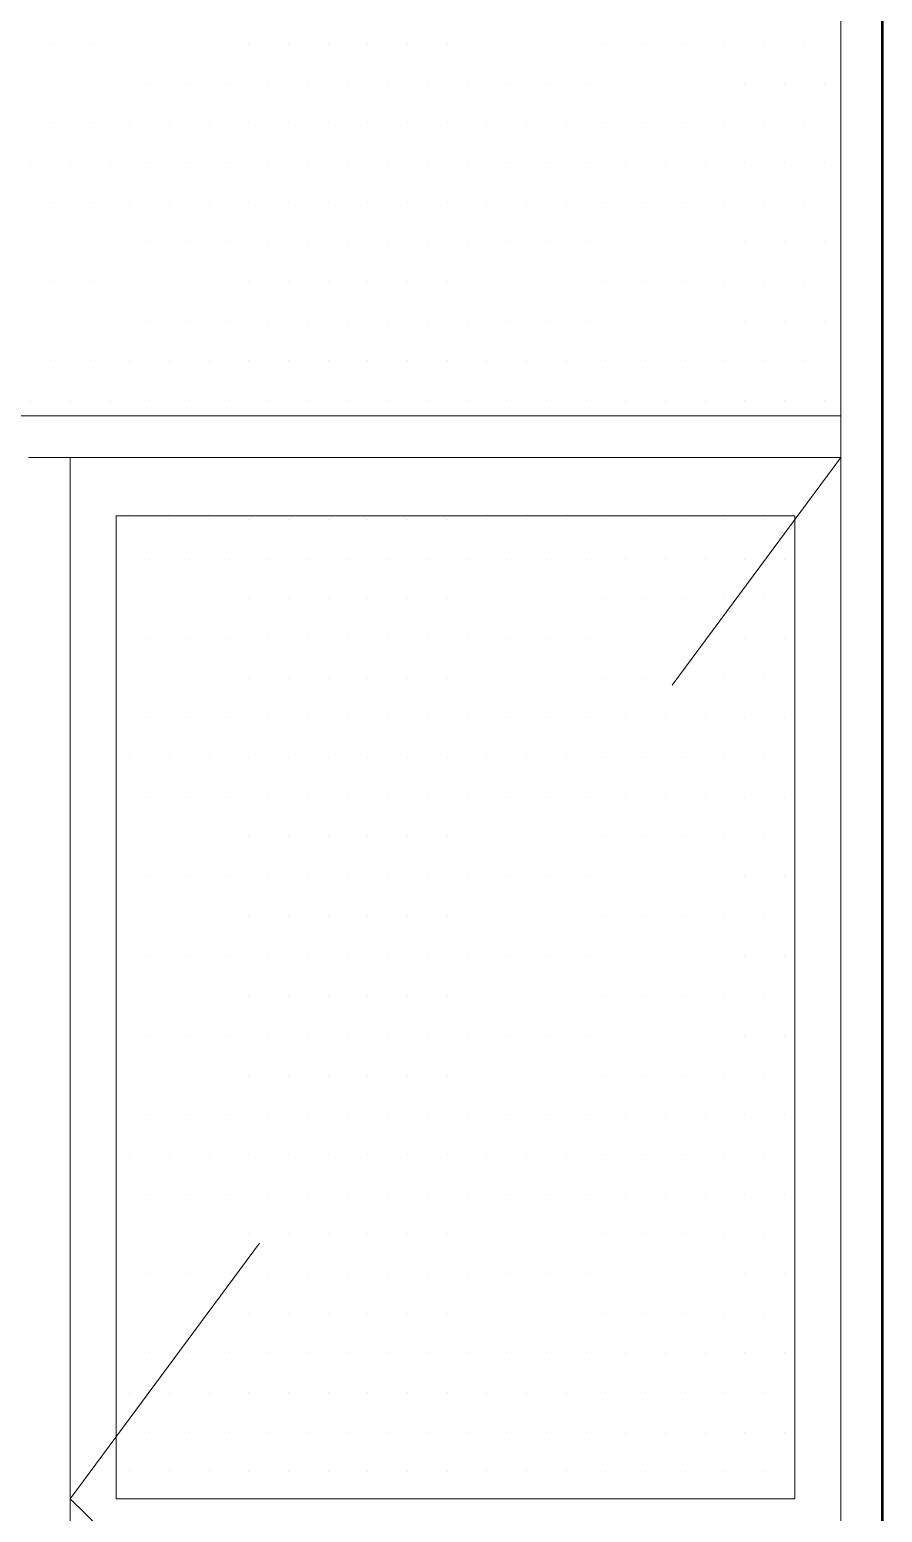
# Model space of a CAD drawing. Header units: millimetres. Extents: x 2016.56 to 2021.8, y 13721.83 to 13722.48.
# Drawn here: x 2020.10584 to 2020.12631, y 13721.94262 to 13721.97821 of the extents above; entities that cross this region are included whole.
import ezdxf

# ---------------------------------------------------------------- set-up
doc = ezdxf.new("R2010")
doc.units = ezdxf.units.MM
doc.linetypes.add('HIDDEN', pattern=[0.375, 0.25, -0.125])
doc.layers.get('0').update_dxf_attribs({"lineweight": 20})
for name, color, linetype, lineweight in [('0.5', 200, 'Continuous', 50), ('DUVAR', 4, 'Continuous', 40), ('TEFRİŞ', 11, 'Continuous', 9), ('TEXT', 7, 'Continuous', 20)]:
    doc.layers.add(name, color=color, linetype=linetype, lineweight=lineweight)

msp = doc.modelspace()

# ---------------------------------------------------------------- linework, layer by layer
for p, q in [((2020.125315, 13721.924938), (2020.125315, 13722.003938)), ((2020.125315, 13721.968938), (2020.087315, 13721.968938)), ((2020.106815, 13721.924938), (2020.106815, 13721.967938)), ((2020.106815, 13721.967938), (2020.125315, 13721.967938)), ((2020.107915, 13721.966538), (2020.124215, 13721.966538)), ((2020.107915, 13721.942938), (2020.107915, 13721.966538)), ((2020.124215, 13721.942938), (2020.124215, 13721.966538)), ((2020.124215, 13721.942938), (2020.107915, 13721.942938))]:
    msp.add_line(p, q)
at = {"layer": '0.5'}
msp.add_line((2020.126315, 13721.924938), (2020.126315, 13722.004938), dxfattribs=at)
at = {"layer": 'DUVAR'}
for p, q in [((2020.106344, 13721.977879), (2020.106344, 13721.977879)), ((2020.107296, 13721.977879), (2020.107296, 13721.977879)), ((2020.108249, 13721.977879), (2020.108249, 13721.977879)), ((2020.109201, 13721.977879), (2020.109201, 13721.977879)), ((2020.110154, 13721.977879), (2020.110154, 13721.977879)), ((2020.111106, 13721.977879), (2020.111106, 13721.977879)), ((2020.112059, 13721.977879), (2020.112059, 13721.977879)), ((2020.113011, 13721.977879), (2020.113011, 13721.977879)), ((2020.113964, 13721.977879), (2020.113964, 13721.977879)), ((2020.114916, 13721.977879), (2020.114916, 13721.977879)), ((2020.115869, 13721.977879), (2020.115869, 13721.977879)), ((2020.116821, 13721.977879), (2020.116821, 13721.977879)), ((2020.117774, 13721.977879), (2020.117774, 13721.977879)), ((2020.118726, 13721.977879), (2020.118726, 13721.977879)), ((2020.119679, 13721.977879), (2020.119679, 13721.977879)), ((2020.120631, 13721.977879), (2020.120631, 13721.977879)), ((2020.121584, 13721.977879), (2020.121584, 13721.977879)), ((2020.122536, 13721.977879), (2020.122536, 13721.977879)), ((2020.123489, 13721.977879), (2020.123489, 13721.977879)), ((2020.124441, 13721.977879), (2020.124441, 13721.977879)), ((2020.105868, 13721.976927), (2020.105868, 13721.976927)), ((2020.10682, 13721.976927), (2020.10682, 13721.976927)), ((2020.107773, 13721.976927), (2020.107773, 13721.976927)), ((2020.108725, 13721.976927), (2020.108725, 13721.976927)), ((2020.109678, 13721.976927), (2020.109678, 13721.976927)), ((2020.11063, 13721.976927), (2020.11063, 13721.976927)), ((2020.111583, 13721.976927), (2020.111583, 13721.976927)), ((2020.112535, 13721.976927), (2020.112535, 13721.976927)), ((2020.113488, 13721.976927), (2020.113488, 13721.976927)), ((2020.11444, 13721.976927), (2020.11444, 13721.976927)), ((2020.115393, 13721.976927), (2020.115393, 13721.976927)), ((2020.116345, 13721.976927), (2020.116345, 13721.976927)), ((2020.117298, 13721.976927), (2020.117298, 13721.976927)), ((2020.11825, 13721.976927), (2020.11825, 13721.976927)), ((2020.119203, 13721.976927), (2020.119203, 13721.976927)), ((2020.120155, 13721.976927), (2020.120155, 13721.976927)), ((2020.121108, 13721.976927), (2020.121108, 13721.976927)), ((2020.12206, 13721.976927), (2020.12206, 13721.976927)), ((2020.123013, 13721.976927), (2020.123013, 13721.976927)), ((2020.123965, 13721.976927), (2020.123965, 13721.976927)), ((2020.124918, 13721.976927), (2020.124918, 13721.976927)), ((2020.106344, 13721.975974), (2020.106344, 13721.975974)), ((2020.107296, 13721.975974), (2020.107296, 13721.975974)), ((2020.108249, 13721.975974), (2020.108249, 13721.975974)), ((2020.109201, 13721.975974), (2020.109201, 13721.975974)), ((2020.110154, 13721.975974), (2020.110154, 13721.975974)), ((2020.111106, 13721.975974), (2020.111106, 13721.975974)), ((2020.112059, 13721.975974), (2020.112059, 13721.975974)), ((2020.113011, 13721.975974), (2020.113011, 13721.975974)), ((2020.113964, 13721.975974), (2020.113964, 13721.975974)), ((2020.114916, 13721.975974), (2020.114916, 13721.975974)), ((2020.115869, 13721.975974), (2020.115869, 13721.975974)), ((2020.116821, 13721.975974), (2020.116821, 13721.975974)), ((2020.117774, 13721.975974), (2020.117774, 13721.975974)), ((2020.118726, 13721.975974), (2020.118726, 13721.975974)), ((2020.119679, 13721.975974), (2020.119679, 13721.975974)), ((2020.120631, 13721.975974), (2020.120631, 13721.975974)), ((2020.121584, 13721.975974), (2020.121584, 13721.975974)), ((2020.122536, 13721.975974), (2020.122536, 13721.975974)), ((2020.123489, 13721.975974), (2020.123489, 13721.975974)), ((2020.124441, 13721.975974), (2020.124441, 13721.975974)), ((2020.105868, 13721.975022), (2020.105868, 13721.975022)), ((2020.10682, 13721.975022), (2020.10682, 13721.975022)), ((2020.107773, 13721.975022), (2020.107773, 13721.975022)), ((2020.108725, 13721.975022), (2020.108725, 13721.975022)), ((2020.109678, 13721.975022), (2020.109678, 13721.975022)), ((2020.11063, 13721.975022), (2020.11063, 13721.975022)), ((2020.111583, 13721.975022), (2020.111583, 13721.975022)), ((2020.112535, 13721.975022), (2020.112535, 13721.975022)), ((2020.113488, 13721.975022), (2020.113488, 13721.975022)), ((2020.11444, 13721.975022), (2020.11444, 13721.975022)), ((2020.115393, 13721.975022), (2020.115393, 13721.975022)), ((2020.116345, 13721.975022), (2020.116345, 13721.975022)), ((2020.117298, 13721.975022), (2020.117298, 13721.975022)), ((2020.11825, 13721.975022), (2020.11825, 13721.975022)), ((2020.119203, 13721.975022), (2020.119203, 13721.975022)), ((2020.120155, 13721.975022), (2020.120155, 13721.975022)), ((2020.121108, 13721.975022), (2020.121108, 13721.975022)), ((2020.12206, 13721.975022), (2020.12206, 13721.975022)), ((2020.123013, 13721.975022), (2020.123013, 13721.975022)), ((2020.123965, 13721.975022), (2020.123965, 13721.975022)), ((2020.124918, 13721.975022), (2020.124918, 13721.975022)), ((2020.106344, 13721.974069), (2020.106344, 13721.974069)), ((2020.107296, 13721.974069), (2020.107296, 13721.974069)), ((2020.108249, 13721.974069), (2020.108249, 13721.974069)), ((2020.109201, 13721.974069), (2020.109201, 13721.974069)), ((2020.110154, 13721.974069), (2020.110154, 13721.974069)), ((2020.111106, 13721.974069), (2020.111106, 13721.974069)), ((2020.112059, 13721.974069), (2020.112059, 13721.974069)), ((2020.113011, 13721.974069), (2020.113011, 13721.974069)), ((2020.113964, 13721.974069), (2020.113964, 13721.974069)), ((2020.114916, 13721.974069), (2020.114916, 13721.974069)), ((2020.115869, 13721.974069), (2020.115869, 13721.974069)), ((2020.116821, 13721.974069), (2020.116821, 13721.974069)), ((2020.117774, 13721.974069), (2020.117774, 13721.974069)), ((2020.118726, 13721.974069), (2020.118726, 13721.974069)), ((2020.119679, 13721.974069), (2020.119679, 13721.974069)), ((2020.120631, 13721.974069), (2020.120631, 13721.974069)), ((2020.121584, 13721.974069), (2020.121584, 13721.974069)), ((2020.122536, 13721.974069), (2020.122536, 13721.974069)), ((2020.123489, 13721.974069), (2020.123489, 13721.974069)), ((2020.124441, 13721.974069), (2020.124441, 13721.974069)), ((2020.105868, 13721.973117), (2020.105868, 13721.973117)), ((2020.10682, 13721.973117), (2020.10682, 13721.973117)), ((2020.107773, 13721.973117), (2020.107773, 13721.973117)), ((2020.108725, 13721.973117), (2020.108725, 13721.973117)), ((2020.109678, 13721.973117), (2020.109678, 13721.973117)), ((2020.11063, 13721.973117), (2020.11063, 13721.973117)), ((2020.111583, 13721.973117), (2020.111583, 13721.973117)), ((2020.112535, 13721.973117), (2020.112535, 13721.973117)), ((2020.113488, 13721.973117), (2020.113488, 13721.973117)), ((2020.11444, 13721.973117), (2020.11444, 13721.973117)), ((2020.115393, 13721.973117), (2020.115393, 13721.973117)), ((2020.116345, 13721.973117), (2020.116345, 13721.973117)), ((2020.117298, 13721.973117), (2020.117298, 13721.973117)), ((2020.11825, 13721.973117), (2020.11825, 13721.973117)), ((2020.119203, 13721.973117), (2020.119203, 13721.973117)), ((2020.120155, 13721.973117), (2020.120155, 13721.973117)), ((2020.121108, 13721.973117), (2020.121108, 13721.973117)), ((2020.12206, 13721.973117), (2020.12206, 13721.973117)), ((2020.123013, 13721.973117), (2020.123013, 13721.973117)), ((2020.123965, 13721.973117), (2020.123965, 13721.973117)), ((2020.124918, 13721.973117), (2020.124918, 13721.973117)), ((2020.106344, 13721.972164), (2020.106344, 13721.972164)), ((2020.107296, 13721.972164), (2020.107296, 13721.972164)), ((2020.108249, 13721.972164), (2020.108249, 13721.972164)), ((2020.109201, 13721.972164), (2020.109201, 13721.972164)), ((2020.110154, 13721.972164), (2020.110154, 13721.972164)), ((2020.111106, 13721.972164), (2020.111106, 13721.972164)), ((2020.112059, 13721.972164), (2020.112059, 13721.972164)), ((2020.113011, 13721.972164), (2020.113011, 13721.972164)), ((2020.113964, 13721.972164), (2020.113964, 13721.972164)), ((2020.114916, 13721.972164), (2020.114916, 13721.972164)), ((2020.115869, 13721.972164), (2020.115869, 13721.972164)), ((2020.116821, 13721.972164), (2020.116821, 13721.972164)), ((2020.117774, 13721.972164), (2020.117774, 13721.972164)), ((2020.118726, 13721.972164), (2020.118726, 13721.972164)), ((2020.119679, 13721.972164), (2020.119679, 13721.972164)), ((2020.120631, 13721.972164), (2020.120631, 13721.972164)), ((2020.121584, 13721.972164), (2020.121584, 13721.972164)), ((2020.122536, 13721.972164), (2020.122536, 13721.972164)), ((2020.123489, 13721.972164), (2020.123489, 13721.972164)), ((2020.124441, 13721.972164), (2020.124441, 13721.972164)), ((2020.105868, 13721.971212), (2020.105868, 13721.971212)), ((2020.10682, 13721.971212), (2020.10682, 13721.971212)), ((2020.107773, 13721.971212), (2020.107773, 13721.971212)), ((2020.108725, 13721.971212), (2020.108725, 13721.971212)), ((2020.109678, 13721.971212), (2020.109678, 13721.971212)), ((2020.11063, 13721.971212), (2020.11063, 13721.971212)), ((2020.111583, 13721.971212), (2020.111583, 13721.971212)), ((2020.112535, 13721.971212), (2020.112535, 13721.971212)), ((2020.113488, 13721.971212), (2020.113488, 13721.971212)), ((2020.11444, 13721.971212), (2020.11444, 13721.971212)), ((2020.115393, 13721.971212), (2020.115393, 13721.971212)), ((2020.116345, 13721.971212), (2020.116345, 13721.971212)), ((2020.117298, 13721.971212), (2020.117298, 13721.971212)), ((2020.11825, 13721.971212), (2020.11825, 13721.971212)), ((2020.119203, 13721.971212), (2020.119203, 13721.971212)), ((2020.120155, 13721.971212), (2020.120155, 13721.971212)), ((2020.121108, 13721.971212), (2020.121108, 13721.971212)), ((2020.12206, 13721.971212), (2020.12206, 13721.971212)), ((2020.123013, 13721.971212), (2020.123013, 13721.971212)), ((2020.123965, 13721.971212), (2020.123965, 13721.971212)), ((2020.124918, 13721.971212), (2020.124918, 13721.971212)), ((2020.106344, 13721.970259), (2020.106344, 13721.970259)), ((2020.107296, 13721.970259), (2020.107296, 13721.970259)), ((2020.108249, 13721.970259), (2020.108249, 13721.970259)), ((2020.109201, 13721.970259), (2020.109201, 13721.970259)), ((2020.110154, 13721.970259), (2020.110154, 13721.970259)), ((2020.111106, 13721.970259), (2020.111106, 13721.970259)), ((2020.112059, 13721.970259), (2020.112059, 13721.970259)), ((2020.113011, 13721.970259), (2020.113011, 13721.970259)), ((2020.113964, 13721.970259), (2020.113964, 13721.970259)), ((2020.114916, 13721.970259), (2020.114916, 13721.970259)), ((2020.115869, 13721.970259), (2020.115869, 13721.970259)), ((2020.116821, 13721.970259), (2020.116821, 13721.970259)), ((2020.117774, 13721.970259), (2020.117774, 13721.970259)), ((2020.118726, 13721.970259), (2020.118726, 13721.970259)), ((2020.119679, 13721.970259), (2020.119679, 13721.970259)), ((2020.120631, 13721.970259), (2020.120631, 13721.970259)), ((2020.121584, 13721.970259), (2020.121584, 13721.970259)), ((2020.122536, 13721.970259), (2020.122536, 13721.970259)), ((2020.123489, 13721.970259), (2020.123489, 13721.970259)), ((2020.124441, 13721.970259), (2020.124441, 13721.970259)), ((2020.105868, 13721.969307), (2020.105868, 13721.969307)), ((2020.10682, 13721.969307), (2020.10682, 13721.969307)), ((2020.107773, 13721.969307), (2020.107773, 13721.969307)), ((2020.108725, 13721.969307), (2020.108725, 13721.969307)), ((2020.109678, 13721.969307), (2020.109678, 13721.969307)), ((2020.11063, 13721.969307), (2020.11063, 13721.969307)), ((2020.111583, 13721.969307), (2020.111583, 13721.969307)), ((2020.112535, 13721.969307), (2020.112535, 13721.969307)), ((2020.113488, 13721.969307), (2020.113488, 13721.969307)), ((2020.11444, 13721.969307), (2020.11444, 13721.969307)), ((2020.115393, 13721.969307), (2020.115393, 13721.969307)), ((2020.116345, 13721.969307), (2020.116345, 13721.969307)), ((2020.117298, 13721.969307), (2020.117298, 13721.969307)), ((2020.11825, 13721.969307), (2020.11825, 13721.969307)), ((2020.119203, 13721.969307), (2020.119203, 13721.969307)), ((2020.120155, 13721.969307), (2020.120155, 13721.969307)), ((2020.121108, 13721.969307), (2020.121108, 13721.969307)), ((2020.12206, 13721.969307), (2020.12206, 13721.969307)), ((2020.123013, 13721.969307), (2020.123013, 13721.969307)), ((2020.123965, 13721.969307), (2020.123965, 13721.969307)), ((2020.124918, 13721.969307), (2020.124918, 13721.969307)), ((2020.108249, 13721.966449), (2020.108249, 13721.966449)), ((2020.109201, 13721.966449), (2020.109201, 13721.966449)), ((2020.110154, 13721.966449), (2020.110154, 13721.966449)), ((2020.111106, 13721.966449), (2020.111106, 13721.966449)), ((2020.112059, 13721.966449), (2020.112059, 13721.966449)), ((2020.113011, 13721.966449), (2020.113011, 13721.966449)), ((2020.113964, 13721.966449), (2020.113964, 13721.966449)), ((2020.114916, 13721.966449), (2020.114916, 13721.966449)), ((2020.115869, 13721.966449), (2020.115869, 13721.966449)), ((2020.116821, 13721.966449), (2020.116821, 13721.966449)), ((2020.117774, 13721.966449), (2020.117774, 13721.966449)), ((2020.118726, 13721.966449), (2020.118726, 13721.966449)), ((2020.119679, 13721.966449), (2020.119679, 13721.966449)), ((2020.120631, 13721.966449), (2020.120631, 13721.966449)), ((2020.121584, 13721.966449), (2020.121584, 13721.966449)), ((2020.122536, 13721.966449), (2020.122536, 13721.966449)), ((2020.123489, 13721.966449), (2020.123489, 13721.966449)), ((2020.108725, 13721.965497), (2020.108725, 13721.965497)), ((2020.109678, 13721.965497), (2020.109678, 13721.965497)), ((2020.11063, 13721.965497), (2020.11063, 13721.965497)), ((2020.111583, 13721.965497), (2020.111583, 13721.965497)), ((2020.112535, 13721.965497), (2020.112535, 13721.965497)), ((2020.113488, 13721.965497), (2020.113488, 13721.965497)), ((2020.11444, 13721.965497), (2020.11444, 13721.965497)), ((2020.115393, 13721.965497), (2020.115393, 13721.965497)), ((2020.116345, 13721.965497), (2020.116345, 13721.965497)), ((2020.117298, 13721.965497), (2020.117298, 13721.965497)), ((2020.11825, 13721.965497), (2020.11825, 13721.965497)), ((2020.119203, 13721.965497), (2020.119203, 13721.965497)), ((2020.120155, 13721.965497), (2020.120155, 13721.965497)), ((2020.121108, 13721.965497), (2020.121108, 13721.965497)), ((2020.12206, 13721.965497), (2020.12206, 13721.965497)), ((2020.123013, 13721.965497), (2020.123013, 13721.965497)), ((2020.123965, 13721.965497), (2020.123965, 13721.965497)), ((2020.108249, 13721.964544), (2020.108249, 13721.964544)), ((2020.109201, 13721.964544), (2020.109201, 13721.964544)), ((2020.110154, 13721.964544), (2020.110154, 13721.964544)), ((2020.111106, 13721.964544), (2020.111106, 13721.964544)), ((2020.112059, 13721.964544), (2020.112059, 13721.964544)), ((2020.113011, 13721.964544), (2020.113011, 13721.964544)), ((2020.113964, 13721.964544), (2020.113964, 13721.964544)), ((2020.114916, 13721.964544), (2020.114916, 13721.964544)), ((2020.115869, 13721.964544), (2020.115869, 13721.964544)), ((2020.116821, 13721.964544), (2020.116821, 13721.964544)), ((2020.117774, 13721.964544), (2020.117774, 13721.964544)), ((2020.118726, 13721.964544), (2020.118726, 13721.964544)), ((2020.119679, 13721.964544), (2020.119679, 13721.964544)), ((2020.120631, 13721.964544), (2020.120631, 13721.964544)), ((2020.121584, 13721.964544), (2020.121584, 13721.964544)), ((2020.122536, 13721.964544), (2020.122536, 13721.964544)), ((2020.123489, 13721.964544), (2020.123489, 13721.964544)), ((2020.108725, 13721.963592), (2020.108725, 13721.963592)), ((2020.109678, 13721.963592), (2020.109678, 13721.963592)), ((2020.11063, 13721.963592), (2020.11063, 13721.963592)), ((2020.111583, 13721.963592), (2020.111583, 13721.963592)), ((2020.112535, 13721.963592), (2020.112535, 13721.963592)), ((2020.113488, 13721.963592), (2020.113488, 13721.963592)), ((2020.11444, 13721.963592), (2020.11444, 13721.963592)), ((2020.115393, 13721.963592), (2020.115393, 13721.963592)), ((2020.116345, 13721.963592), (2020.116345, 13721.963592)), ((2020.117298, 13721.963592), (2020.117298, 13721.963592)), ((2020.11825, 13721.963592), (2020.11825, 13721.963592)), ((2020.119203, 13721.963592), (2020.119203, 13721.963592)), ((2020.120155, 13721.963592), (2020.120155, 13721.963592)), ((2020.121108, 13721.963592), (2020.121108, 13721.963592)), ((2020.12206, 13721.963592), (2020.12206, 13721.963592)), ((2020.123013, 13721.963592), (2020.123013, 13721.963592)), ((2020.123965, 13721.963592), (2020.123965, 13721.963592)), ((2020.108249, 13721.962639), (2020.108249, 13721.962639)), ((2020.109201, 13721.962639), (2020.109201, 13721.962639)), ((2020.110154, 13721.962639), (2020.110154, 13721.962639)), ((2020.111106, 13721.962639), (2020.111106, 13721.962639)), ((2020.112059, 13721.962639), (2020.112059, 13721.962639)), ((2020.113011, 13721.962639), (2020.113011, 13721.962639)), ((2020.113964, 13721.962639), (2020.113964, 13721.962639)), ((2020.114916, 13721.962639), (2020.114916, 13721.962639)), ((2020.115869, 13721.962639), (2020.115869, 13721.962639)), ((2020.116821, 13721.962639), (2020.116821, 13721.962639)), ((2020.117774, 13721.962639), (2020.117774, 13721.962639)), ((2020.118726, 13721.962639), (2020.118726, 13721.962639)), ((2020.119679, 13721.962639), (2020.119679, 13721.962639)), ((2020.120631, 13721.962639), (2020.120631, 13721.962639)), ((2020.121584, 13721.962639), (2020.121584, 13721.962639)), ((2020.122536, 13721.962639), (2020.122536, 13721.962639)), ((2020.123489, 13721.962639), (2020.123489, 13721.962639)), ((2020.108725, 13721.961687), (2020.108725, 13721.961687)), ((2020.109678, 13721.961687), (2020.109678, 13721.961687)), ((2020.11063, 13721.961687), (2020.11063, 13721.961687)), ((2020.111583, 13721.961687), (2020.111583, 13721.961687)), ((2020.112535, 13721.961687), (2020.112535, 13721.961687)), ((2020.113488, 13721.961687), (2020.113488, 13721.961687)), ((2020.11444, 13721.961687), (2020.11444, 13721.961687)), ((2020.115393, 13721.961687), (2020.115393, 13721.961687)), ((2020.116345, 13721.961687), (2020.116345, 13721.961687)), ((2020.117298, 13721.961687), (2020.117298, 13721.961687)), ((2020.11825, 13721.961687), (2020.11825, 13721.961687)), ((2020.119203, 13721.961687), (2020.119203, 13721.961687)), ((2020.120155, 13721.961687), (2020.120155, 13721.961687)), ((2020.121108, 13721.961687), (2020.121108, 13721.961687)), ((2020.12206, 13721.961687), (2020.12206, 13721.961687)), ((2020.123013, 13721.961687), (2020.123013, 13721.961687)), ((2020.123965, 13721.961687), (2020.123965, 13721.961687)), ((2020.108249, 13721.960734), (2020.108249, 13721.960734)), ((2020.109201, 13721.960734), (2020.109201, 13721.960734)), ((2020.110154, 13721.960734), (2020.110154, 13721.960734)), ((2020.111106, 13721.960734), (2020.111106, 13721.960734)), ((2020.112059, 13721.960734), (2020.112059, 13721.960734)), ((2020.113011, 13721.960734), (2020.113011, 13721.960734)), ((2020.113964, 13721.960734), (2020.113964, 13721.960734)), ((2020.114916, 13721.960734), (2020.114916, 13721.960734)), ((2020.115869, 13721.960734), (2020.115869, 13721.960734)), ((2020.116821, 13721.960734), (2020.116821, 13721.960734)), ((2020.117774, 13721.960734), (2020.117774, 13721.960734)), ((2020.118726, 13721.960734), (2020.118726, 13721.960734)), ((2020.119679, 13721.960734), (2020.119679, 13721.960734)), ((2020.120631, 13721.960734), (2020.120631, 13721.960734)), ((2020.121584, 13721.960734), (2020.121584, 13721.960734)), ((2020.122536, 13721.960734), (2020.122536, 13721.960734)), ((2020.123489, 13721.960734), (2020.123489, 13721.960734)), ((2020.108725, 13721.959782), (2020.108725, 13721.959782)), ((2020.109678, 13721.959782), (2020.109678, 13721.959782)), ((2020.11063, 13721.959782), (2020.11063, 13721.959782)), ((2020.111583, 13721.959782), (2020.111583, 13721.959782)), ((2020.112535, 13721.959782), (2020.112535, 13721.959782)), ((2020.113488, 13721.959782), (2020.113488, 13721.959782)), ((2020.11444, 13721.959782), (2020.11444, 13721.959782)), ((2020.115393, 13721.959782), (2020.115393, 13721.959782)), ((2020.116345, 13721.959782), (2020.116345, 13721.959782)), ((2020.117298, 13721.959782), (2020.117298, 13721.959782)), ((2020.11825, 13721.959782), (2020.11825, 13721.959782)), ((2020.119203, 13721.959782), (2020.119203, 13721.959782)), ((2020.120155, 13721.959782), (2020.120155, 13721.959782)), ((2020.121108, 13721.959782), (2020.121108, 13721.959782)), ((2020.12206, 13721.959782), (2020.12206, 13721.959782)), ((2020.123013, 13721.959782), (2020.123013, 13721.959782)), ((2020.123965, 13721.959782), (2020.123965, 13721.959782)), ((2020.108249, 13721.958829), (2020.108249, 13721.958829)), ((2020.109201, 13721.958829), (2020.109201, 13721.958829)), ((2020.110154, 13721.958829), (2020.110154, 13721.958829)), ((2020.111106, 13721.958829), (2020.111106, 13721.958829)), ((2020.112059, 13721.958829), (2020.112059, 13721.958829)), ((2020.113011, 13721.958829), (2020.113011, 13721.958829)), ((2020.113964, 13721.958829), (2020.113964, 13721.958829)), ((2020.114916, 13721.958829), (2020.114916, 13721.958829)), ((2020.115869, 13721.958829), (2020.115869, 13721.958829)), ((2020.116821, 13721.958829), (2020.116821, 13721.958829)), ((2020.117774, 13721.958829), (2020.117774, 13721.958829)), ((2020.118726, 13721.958829), (2020.118726, 13721.958829)), ((2020.119679, 13721.958829), (2020.119679, 13721.958829)), ((2020.120631, 13721.958829), (2020.120631, 13721.958829)), ((2020.121584, 13721.958829), (2020.121584, 13721.958829)), ((2020.122536, 13721.958829), (2020.122536, 13721.958829)), ((2020.123489, 13721.958829), (2020.123489, 13721.958829)), ((2020.108725, 13721.957877), (2020.108725, 13721.957877)), ((2020.109678, 13721.957877), (2020.109678, 13721.957877)), ((2020.11063, 13721.957877), (2020.11063, 13721.957877)), ((2020.111583, 13721.957877), (2020.111583, 13721.957877)), ((2020.112535, 13721.957877), (2020.112535, 13721.957877)), ((2020.113488, 13721.957877), (2020.113488, 13721.957877)), ((2020.11444, 13721.957877), (2020.11444, 13721.957877)), ((2020.115393, 13721.957877), (2020.115393, 13721.957877)), ((2020.116345, 13721.957877), (2020.116345, 13721.957877)), ((2020.117298, 13721.957877), (2020.117298, 13721.957877)), ((2020.11825, 13721.957877), (2020.11825, 13721.957877)), ((2020.119203, 13721.957877), (2020.119203, 13721.957877)), ((2020.120155, 13721.957877), (2020.120155, 13721.957877)), ((2020.121108, 13721.957877), (2020.121108, 13721.957877)), ((2020.12206, 13721.957877), (2020.12206, 13721.957877)), ((2020.123013, 13721.957877), (2020.123013, 13721.957877)), ((2020.123965, 13721.957877), (2020.123965, 13721.957877)), ((2020.108249, 13721.956924), (2020.108249, 13721.956924)), ((2020.109201, 13721.956924), (2020.109201, 13721.956924)), ((2020.110154, 13721.956924), (2020.110154, 13721.956924)), ((2020.111106, 13721.956924), (2020.111106, 13721.956924)), ((2020.112059, 13721.956924), (2020.112059, 13721.956924)), ((2020.113011, 13721.956924), (2020.113011, 13721.956924)), ((2020.113964, 13721.956924), (2020.113964, 13721.956924)), ((2020.114916, 13721.956924), (2020.114916, 13721.956924)), ((2020.115869, 13721.956924), (2020.115869, 13721.956924)), ((2020.116821, 13721.956924), (2020.116821, 13721.956924)), ((2020.117774, 13721.956924), (2020.117774, 13721.956924)), ((2020.118726, 13721.956924), (2020.118726, 13721.956924)), ((2020.119679, 13721.956924), (2020.119679, 13721.956924)), ((2020.120631, 13721.956924), (2020.120631, 13721.956924)), ((2020.121584, 13721.956924), (2020.121584, 13721.956924)), ((2020.122536, 13721.956924), (2020.122536, 13721.956924)), ((2020.123489, 13721.956924), (2020.123489, 13721.956924)), ((2020.108725, 13721.955972), (2020.108725, 13721.955972)), ((2020.109678, 13721.955972), (2020.109678, 13721.955972)), ((2020.11063, 13721.955972), (2020.11063, 13721.955972)), ((2020.111583, 13721.955972), (2020.111583, 13721.955972)), ((2020.112535, 13721.955972), (2020.112535, 13721.955972)), ((2020.113488, 13721.955972), (2020.113488, 13721.955972)), ((2020.11444, 13721.955972), (2020.11444, 13721.955972)), ((2020.115393, 13721.955972), (2020.115393, 13721.955972)), ((2020.116345, 13721.955972), (2020.116345, 13721.955972)), ((2020.117298, 13721.955972), (2020.117298, 13721.955972)), ((2020.11825, 13721.955972), (2020.11825, 13721.955972)), ((2020.119203, 13721.955972), (2020.119203, 13721.955972)), ((2020.120155, 13721.955972), (2020.120155, 13721.955972)), ((2020.121108, 13721.955972), (2020.121108, 13721.955972)), ((2020.12206, 13721.955972), (2020.12206, 13721.955972)), ((2020.123013, 13721.955972), (2020.123013, 13721.955972)), ((2020.123965, 13721.955972), (2020.123965, 13721.955972)), ((2020.108249, 13721.955019), (2020.108249, 13721.955019)), ((2020.109201, 13721.955019), (2020.109201, 13721.955019)), ((2020.110154, 13721.955019), (2020.110154, 13721.955019)), ((2020.111106, 13721.955019), (2020.111106, 13721.955019)), ((2020.112059, 13721.955019), (2020.112059, 13721.955019)), ((2020.113011, 13721.955019), (2020.113011, 13721.955019)), ((2020.113964, 13721.955019), (2020.113964, 13721.955019)), ((2020.114916, 13721.955019), (2020.114916, 13721.955019)), ((2020.115869, 13721.955019), (2020.115869, 13721.955019)), ((2020.116821, 13721.955019), (2020.116821, 13721.955019)), ((2020.117774, 13721.955019), (2020.117774, 13721.955019)), ((2020.118726, 13721.955019), (2020.118726, 13721.955019)), ((2020.119679, 13721.955019), (2020.119679, 13721.955019)), ((2020.120631, 13721.955019), (2020.120631, 13721.955019)), ((2020.121584, 13721.955019), (2020.121584, 13721.955019)), ((2020.122536, 13721.955019), (2020.122536, 13721.955019)), ((2020.123489, 13721.955019), (2020.123489, 13721.955019)), ((2020.108725, 13721.954067), (2020.108725, 13721.954067)), ((2020.109678, 13721.954067), (2020.109678, 13721.954067)), ((2020.11063, 13721.954067), (2020.11063, 13721.954067)), ((2020.111583, 13721.954067), (2020.111583, 13721.954067)), ((2020.112535, 13721.954067), (2020.112535, 13721.954067)), ((2020.113488, 13721.954067), (2020.113488, 13721.954067)), ((2020.11444, 13721.954067), (2020.11444, 13721.954067)), ((2020.115393, 13721.954067), (2020.115393, 13721.954067)), ((2020.116345, 13721.954067), (2020.116345, 13721.954067)), ((2020.117298, 13721.954067), (2020.117298, 13721.954067)), ((2020.11825, 13721.954067), (2020.11825, 13721.954067)), ((2020.119203, 13721.954067), (2020.119203, 13721.954067)), ((2020.120155, 13721.954067), (2020.120155, 13721.954067)), ((2020.121108, 13721.954067), (2020.121108, 13721.954067)), ((2020.12206, 13721.954067), (2020.12206, 13721.954067)), ((2020.123013, 13721.954067), (2020.123013, 13721.954067)), ((2020.123965, 13721.954067), (2020.123965, 13721.954067)), ((2020.108249, 13721.953114), (2020.108249, 13721.953114)), ((2020.109201, 13721.953114), (2020.109201, 13721.953114)), ((2020.110154, 13721.953114), (2020.110154, 13721.953114)), ((2020.111106, 13721.953114), (2020.111106, 13721.953114)), ((2020.112059, 13721.953114), (2020.112059, 13721.953114)), ((2020.113011, 13721.953114), (2020.113011, 13721.953114)), ((2020.113964, 13721.953114), (2020.113964, 13721.953114)), ((2020.114916, 13721.953114), (2020.114916, 13721.953114)), ((2020.115869, 13721.953114), (2020.115869, 13721.953114)), ((2020.116821, 13721.953114), (2020.116821, 13721.953114)), ((2020.117774, 13721.953114), (2020.117774, 13721.953114)), ((2020.118726, 13721.953114), (2020.118726, 13721.953114)), ((2020.119679, 13721.953114), (2020.119679, 13721.953114)), ((2020.120631, 13721.953114), (2020.120631, 13721.953114)), ((2020.121584, 13721.953114), (2020.121584, 13721.953114)), ((2020.122536, 13721.953114), (2020.122536, 13721.953114)), ((2020.123489, 13721.953114), (2020.123489, 13721.953114)), ((2020.108725, 13721.952162), (2020.108725, 13721.952162)), ((2020.109678, 13721.952162), (2020.109678, 13721.952162)), ((2020.11063, 13721.952162), (2020.11063, 13721.952162)), ((2020.111583, 13721.952162), (2020.111583, 13721.952162)), ((2020.112535, 13721.952162), (2020.112535, 13721.952162)), ((2020.113488, 13721.952162), (2020.113488, 13721.952162)), ((2020.11444, 13721.952162), (2020.11444, 13721.952162)), ((2020.115393, 13721.952162), (2020.115393, 13721.952162)), ((2020.116345, 13721.952162), (2020.116345, 13721.952162)), ((2020.117298, 13721.952162), (2020.117298, 13721.952162)), ((2020.11825, 13721.952162), (2020.11825, 13721.952162)), ((2020.119203, 13721.952162), (2020.119203, 13721.952162)), ((2020.120155, 13721.952162), (2020.120155, 13721.952162)), ((2020.121108, 13721.952162), (2020.121108, 13721.952162)), ((2020.12206, 13721.952162), (2020.12206, 13721.952162)), ((2020.123013, 13721.952162), (2020.123013, 13721.952162)), ((2020.123965, 13721.952162), (2020.123965, 13721.952162)), ((2020.108249, 13721.951209), (2020.108249, 13721.951209)), ((2020.109201, 13721.951209), (2020.109201, 13721.951209)), ((2020.110154, 13721.951209), (2020.110154, 13721.951209)), ((2020.111106, 13721.951209), (2020.111106, 13721.951209)), ((2020.112059, 13721.951209), (2020.112059, 13721.951209)), ((2020.113011, 13721.951209), (2020.113011, 13721.951209)), ((2020.113964, 13721.951209), (2020.113964, 13721.951209)), ((2020.114916, 13721.951209), (2020.114916, 13721.951209)), ((2020.115869, 13721.951209), (2020.115869, 13721.951209)), ((2020.116821, 13721.951209), (2020.116821, 13721.951209)), ((2020.117774, 13721.951209), (2020.117774, 13721.951209)), ((2020.118726, 13721.951209), (2020.118726, 13721.951209)), ((2020.119679, 13721.951209), (2020.119679, 13721.951209)), ((2020.120631, 13721.951209), (2020.120631, 13721.951209)), ((2020.121584, 13721.951209), (2020.121584, 13721.951209)), ((2020.122536, 13721.951209), (2020.122536, 13721.951209)), ((2020.123489, 13721.951209), (2020.123489, 13721.951209)), ((2020.108725, 13721.950257), (2020.108725, 13721.950257)), ((2020.109678, 13721.950257), (2020.109678, 13721.950257)), ((2020.11063, 13721.950257), (2020.11063, 13721.950257)), ((2020.111583, 13721.950257), (2020.111583, 13721.950257)), ((2020.112535, 13721.950257), (2020.112535, 13721.950257)), ((2020.113488, 13721.950257), (2020.113488, 13721.950257)), ((2020.11444, 13721.950257), (2020.11444, 13721.950257)), ((2020.115393, 13721.950257), (2020.115393, 13721.950257)), ((2020.116345, 13721.950257), (2020.116345, 13721.950257)), ((2020.117298, 13721.950257), (2020.117298, 13721.950257)), ((2020.11825, 13721.950257), (2020.11825, 13721.950257)), ((2020.119203, 13721.950257), (2020.119203, 13721.950257)), ((2020.120155, 13721.950257), (2020.120155, 13721.950257)), ((2020.121108, 13721.950257), (2020.121108, 13721.950257)), ((2020.12206, 13721.950257), (2020.12206, 13721.950257)), ((2020.123013, 13721.950257), (2020.123013, 13721.950257)), ((2020.123965, 13721.950257), (2020.123965, 13721.950257)), ((2020.108249, 13721.949304), (2020.108249, 13721.949304)), ((2020.109201, 13721.949304), (2020.109201, 13721.949304)), ((2020.110154, 13721.949304), (2020.110154, 13721.949304)), ((2020.111106, 13721.949304), (2020.111106, 13721.949304)), ((2020.112059, 13721.949304), (2020.112059, 13721.949304)), ((2020.113011, 13721.949304), (2020.113011, 13721.949304)), ((2020.113964, 13721.949304), (2020.113964, 13721.949304)), ((2020.114916, 13721.949304), (2020.114916, 13721.949304)), ((2020.115869, 13721.949304), (2020.115869, 13721.949304)), ((2020.116821, 13721.949304), (2020.116821, 13721.949304)), ((2020.117774, 13721.949304), (2020.117774, 13721.949304)), ((2020.118726, 13721.949304), (2020.118726, 13721.949304)), ((2020.119679, 13721.949304), (2020.119679, 13721.949304)), ((2020.120631, 13721.949304), (2020.120631, 13721.949304)), ((2020.121584, 13721.949304), (2020.121584, 13721.949304)), ((2020.122536, 13721.949304), (2020.122536, 13721.949304)), ((2020.123489, 13721.949304), (2020.123489, 13721.949304)), ((2020.108725, 13721.948352), (2020.108725, 13721.948352)), ((2020.109678, 13721.948352), (2020.109678, 13721.948352)), ((2020.11063, 13721.948352), (2020.11063, 13721.948352)), ((2020.111583, 13721.948352), (2020.111583, 13721.948352)), ((2020.112535, 13721.948352), (2020.112535, 13721.948352)), ((2020.113488, 13721.948352), (2020.113488, 13721.948352)), ((2020.11444, 13721.948352), (2020.11444, 13721.948352)), ((2020.115393, 13721.948352), (2020.115393, 13721.948352)), ((2020.116345, 13721.948352), (2020.116345, 13721.948352)), ((2020.117298, 13721.948352), (2020.117298, 13721.948352)), ((2020.11825, 13721.948352), (2020.11825, 13721.948352)), ((2020.119203, 13721.948352), (2020.119203, 13721.948352)), ((2020.120155, 13721.948352), (2020.120155, 13721.948352)), ((2020.121108, 13721.948352), (2020.121108, 13721.948352)), ((2020.12206, 13721.948352), (2020.12206, 13721.948352)), ((2020.123013, 13721.948352), (2020.123013, 13721.948352)), ((2020.123965, 13721.948352), (2020.123965, 13721.948352)), ((2020.108249, 13721.947399), (2020.108249, 13721.947399)), ((2020.109201, 13721.947399), (2020.109201, 13721.947399)), ((2020.110154, 13721.947399), (2020.110154, 13721.947399)), ((2020.111106, 13721.947399), (2020.111106, 13721.947399)), ((2020.112059, 13721.947399), (2020.112059, 13721.947399)), ((2020.113011, 13721.947399), (2020.113011, 13721.947399)), ((2020.113964, 13721.947399), (2020.113964, 13721.947399)), ((2020.114916, 13721.947399), (2020.114916, 13721.947399)), ((2020.115869, 13721.947399), (2020.115869, 13721.947399)), ((2020.116821, 13721.947399), (2020.116821, 13721.947399)), ((2020.117774, 13721.947399), (2020.117774, 13721.947399)), ((2020.118726, 13721.947399), (2020.118726, 13721.947399)), ((2020.119679, 13721.947399), (2020.119679, 13721.947399)), ((2020.120631, 13721.947399), (2020.120631, 13721.947399)), ((2020.121584, 13721.947399), (2020.121584, 13721.947399)), ((2020.122536, 13721.947399), (2020.122536, 13721.947399)), ((2020.123489, 13721.947399), (2020.123489, 13721.947399)), ((2020.108725, 13721.946447), (2020.108725, 13721.946447)), ((2020.109678, 13721.946447), (2020.109678, 13721.946447)), ((2020.11063, 13721.946447), (2020.11063, 13721.946447)), ((2020.111583, 13721.946447), (2020.111583, 13721.946447)), ((2020.112535, 13721.946447), (2020.112535, 13721.946447)), ((2020.113488, 13721.946447), (2020.113488, 13721.946447)), ((2020.11444, 13721.946447), (2020.11444, 13721.946447)), ((2020.115393, 13721.946447), (2020.115393, 13721.946447)), ((2020.116345, 13721.946447), (2020.116345, 13721.946447)), ((2020.117298, 13721.946447), (2020.117298, 13721.946447)), ((2020.11825, 13721.946447), (2020.11825, 13721.946447)), ((2020.119203, 13721.946447), (2020.119203, 13721.946447)), ((2020.120155, 13721.946447), (2020.120155, 13721.946447)), ((2020.121108, 13721.946447), (2020.121108, 13721.946447)), ((2020.12206, 13721.946447), (2020.12206, 13721.946447)), ((2020.123013, 13721.946447), (2020.123013, 13721.946447)), ((2020.123965, 13721.946447), (2020.123965, 13721.946447)), ((2020.108249, 13721.945494), (2020.108249, 13721.945494)), ((2020.109201, 13721.945494), (2020.109201, 13721.945494)), ((2020.110154, 13721.945494), (2020.110154, 13721.945494)), ((2020.111106, 13721.945494), (2020.111106, 13721.945494)), ((2020.112059, 13721.945494), (2020.112059, 13721.945494)), ((2020.113011, 13721.945494), (2020.113011, 13721.945494)), ((2020.113964, 13721.945494), (2020.113964, 13721.945494)), ((2020.114916, 13721.945494), (2020.114916, 13721.945494)), ((2020.115869, 13721.945494), (2020.115869, 13721.945494)), ((2020.116821, 13721.945494), (2020.116821, 13721.945494)), ((2020.117774, 13721.945494), (2020.117774, 13721.945494)), ((2020.118726, 13721.945494), (2020.118726, 13721.945494)), ((2020.119679, 13721.945494), (2020.119679, 13721.945494)), ((2020.120631, 13721.945494), (2020.120631, 13721.945494)), ((2020.121584, 13721.945494), (2020.121584, 13721.945494)), ((2020.122536, 13721.945494), (2020.122536, 13721.945494)), ((2020.123489, 13721.945494), (2020.123489, 13721.945494)), ((2020.108725, 13721.944542), (2020.108725, 13721.944542)), ((2020.109678, 13721.944542), (2020.109678, 13721.944542)), ((2020.11063, 13721.944542), (2020.11063, 13721.944542)), ((2020.111583, 13721.944542), (2020.111583, 13721.944542)), ((2020.112535, 13721.944542), (2020.112535, 13721.944542)), ((2020.113488, 13721.944542), (2020.113488, 13721.944542)), ((2020.11444, 13721.944542), (2020.11444, 13721.944542)), ((2020.115393, 13721.944542), (2020.115393, 13721.944542)), ((2020.116345, 13721.944542), (2020.116345, 13721.944542)), ((2020.117298, 13721.944542), (2020.117298, 13721.944542)), ((2020.11825, 13721.944542), (2020.11825, 13721.944542)), ((2020.119203, 13721.944542), (2020.119203, 13721.944542)), ((2020.120155, 13721.944542), (2020.120155, 13721.944542)), ((2020.121108, 13721.944542), (2020.121108, 13721.944542)), ((2020.12206, 13721.944542), (2020.12206, 13721.944542)), ((2020.123013, 13721.944542), (2020.123013, 13721.944542)), ((2020.123965, 13721.944542), (2020.123965, 13721.944542)), ((2020.108249, 13721.943589), (2020.108249, 13721.943589)), ((2020.109201, 13721.943589), (2020.109201, 13721.943589)), ((2020.110154, 13721.943589), (2020.110154, 13721.943589)), ((2020.111106, 13721.943589), (2020.111106, 13721.943589)), ((2020.112059, 13721.943589), (2020.112059, 13721.943589)), ((2020.113011, 13721.943589), (2020.113011, 13721.943589)), ((2020.113964, 13721.943589), (2020.113964, 13721.943589)), ((2020.114916, 13721.943589), (2020.114916, 13721.943589)), ((2020.115869, 13721.943589), (2020.115869, 13721.943589)), ((2020.116821, 13721.943589), (2020.116821, 13721.943589)), ((2020.117774, 13721.943589), (2020.117774, 13721.943589)), ((2020.118726, 13721.943589), (2020.118726, 13721.943589)), ((2020.119679, 13721.943589), (2020.119679, 13721.943589)), ((2020.120631, 13721.943589), (2020.120631, 13721.943589)), ((2020.121584, 13721.943589), (2020.121584, 13721.943589)), ((2020.122536, 13721.943589), (2020.122536, 13721.943589)), ((2020.123489, 13721.943589), (2020.123489, 13721.943589))]:
    msp.add_line(p, q, dxfattribs=at)
at = {"layer": 'TEFRİŞ', "linetype": 'HIDDEN', "ltscale": 10}
for p, q in [((2020.125315, 13721.967938), (2020.12127, 13721.962471)), ((2020.111358, 13721.949077), (2020.106815, 13721.942938)), ((2020.106815, 13721.942938), (2020.110873, 13721.938989))]:
    msp.add_line(p, q, dxfattribs=at)
at = {"layer": 'TEXT'}
msp.add_line((2020.105815, 13721.967938), (2020.106815, 13721.967938), dxfattribs=at)

doc.saveas('drawing.dxf')
